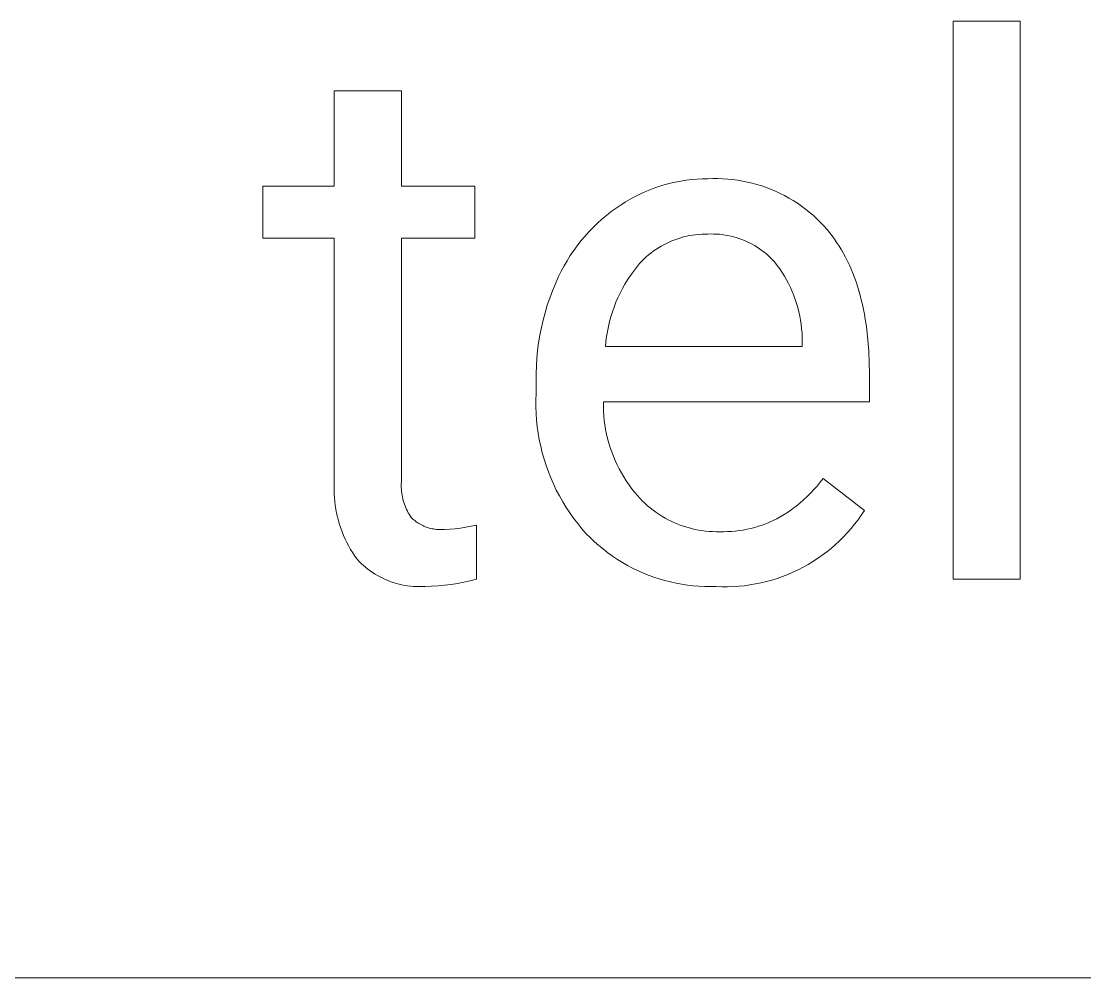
# Model space of a CAD drawing. Header units: millimetres. Extents: x -658 to 2773, y 81 to 2478.
# Drawn here: x 1941.4 to 2006.7, y 273.2 to 331.9 of the extents above; entities that cross this region are included whole.
import ezdxf

# ---------------------------------------------------------------- set-up
doc = ezdxf.new("R2010")
doc.units = ezdxf.units.MM
doc.header["$MEASUREMENT"] = 0
doc.layers.add('Domyślny', color=7, linetype='Continuous', true_color=0x000000)

msp = doc.modelspace()

# ---------------------------------------------------------------- linework, layer by layer
at = {"layer": 'Domyślny', "color": 18, "lineweight": 15, "true_color": 0x000000}
for p, q in [((1998.613, 297.65), (1998.613, 331.921)), ((1998.613, 331.921), (2002.737, 331.921)), ((2002.737, 331.921), (2002.737, 297.65)), ((1960.595, 321.793), (1960.595, 327.642)), ((1960.595, 327.642), (1964.719, 327.642)), ((1964.719, 327.642), (1964.719, 321.793)), ((1982.225, 322.158), (1982.555, 322.197)), ((1982.555, 322.197), (1982.886, 322.224)), ((1982.886, 322.224), (1983.217, 322.24)), ((1983.217, 322.24), (1983.55, 322.244)), ((1983.55, 322.244), (1983.854, 322.256)), ((1983.854, 322.256), (1984.159, 322.257)), ((1984.159, 322.257), (1984.464, 322.248)), ((1984.464, 322.248), (1984.769, 322.229)), ((1984.769, 322.229), (1985.073, 322.199)), ((1985.073, 322.199), (1985.375, 322.16)), ((1956.197, 318.606), (1956.197, 321.793)), ((1956.197, 321.793), (1960.595, 321.793)), ((1964.719, 321.793), (1969.231, 321.793)), ((1969.231, 321.793), (1969.231, 318.606)), ((1979.673, 321.446), (1979.98, 321.574)), ((1979.98, 321.574), (1980.291, 321.69)), ((1980.291, 321.69), (1980.606, 321.796)), ((1980.606, 321.796), (1980.924, 321.891)), ((1980.924, 321.891), (1981.246, 321.974)), ((1981.246, 321.974), (1981.57, 322.047)), ((1981.57, 322.047), (1981.896, 322.108)), ((1981.896, 322.108), (1982.225, 322.158)), ((1985.375, 322.16), (1985.676, 322.11)), ((1985.676, 322.11), (1985.975, 322.049)), ((1985.975, 322.049), (1986.272, 321.979)), ((1986.272, 321.979), (1986.566, 321.899)), ((1986.566, 321.899), (1986.858, 321.809)), ((1986.858, 321.809), (1987.146, 321.709)), ((1987.146, 321.709), (1987.431, 321.599)), ((1987.431, 321.599), (1987.712, 321.48)), ((1978.495, 320.834), (1978.782, 321.003)), ((1978.782, 321.003), (1979.074, 321.161)), ((1979.074, 321.161), (1979.371, 321.309)), ((1979.371, 321.309), (1979.673, 321.446)), ((1987.712, 321.48), (1987.988, 321.352)), ((1987.988, 321.352), (1988.26, 321.214)), ((1988.26, 321.214), (1988.528, 321.067)), ((1988.528, 321.067), (1988.79, 320.911)), ((1988.79, 320.911), (1989.047, 320.746)), ((1977.318, 320), (1977.609, 320.229)), ((1977.609, 320.229), (1977.908, 320.448)), ((1977.908, 320.448), (1978.215, 320.656)), ((1978.215, 320.656), (1978.495, 320.834)), ((1989.047, 320.746), (1989.298, 320.573)), ((1989.298, 320.573), (1989.543, 320.391)), ((1989.543, 320.391), (1989.782, 320.201)), ((1976.76, 319.513), (1977.034, 319.761)), ((1977.034, 319.761), (1977.318, 320)), ((1989.782, 320.201), (1990.014, 320.003)), ((1990.014, 320.003), (1990.239, 319.798)), ((1990.239, 319.798), (1990.458, 319.585)), ((1990.458, 319.585), (1990.669, 319.364)), ((1975.989, 318.713), (1976.236, 318.988)), ((1976.236, 318.988), (1976.493, 319.255)), ((1976.493, 319.255), (1976.76, 319.513)), ((1990.669, 319.364), (1990.872, 319.137)), ((1990.872, 319.137), (1991.032, 318.942)), ((1991.032, 318.942), (1991.188, 318.741)), ((1960.595, 318.606), (1956.197, 318.606)), ((1960.595, 303.629), (1960.595, 318.606)), ((1969.231, 318.606), (1964.719, 318.606)), ((1964.719, 318.606), (1964.719, 303.618)), ((1975.522, 318.137), (1975.75, 318.429)), ((1975.75, 318.429), (1975.989, 318.713)), ((1981.002, 318.283), (1980.835, 318.197)), ((1981.172, 318.364), (1981.002, 318.283)), ((1981.345, 318.438), (1981.172, 318.364)), ((1981.52, 318.507), (1981.345, 318.438)), ((1981.698, 318.569), (1981.52, 318.507)), ((1981.878, 318.626), (1981.698, 318.569)), ((1982.059, 318.676), (1981.878, 318.626)), ((1982.242, 318.72), (1982.059, 318.676)), ((1982.426, 318.758), (1982.242, 318.72)), ((1982.612, 318.789), (1982.426, 318.758)), ((1982.798, 318.814), (1982.612, 318.789)), ((1982.985, 318.833), (1982.798, 318.814)), ((1983.173, 318.846), (1982.985, 318.833)), ((1983.361, 318.852), (1983.173, 318.846)), ((1983.55, 318.852), (1983.361, 318.852)), ((1983.726, 318.857), (1983.55, 318.852)), ((1983.903, 318.856), (1983.726, 318.857)), ((1984.079, 318.849), (1983.903, 318.856)), ((1984.255, 318.837), (1984.079, 318.849)), ((1984.431, 318.818), (1984.255, 318.837)), ((1984.606, 318.793), (1984.431, 318.818)), ((1984.78, 318.762), (1984.606, 318.793)), ((1984.953, 318.726), (1984.78, 318.762)), ((1985.124, 318.683), (1984.953, 318.726)), ((1985.294, 318.635), (1985.124, 318.683)), ((1985.462, 318.581), (1985.294, 318.635)), ((1985.629, 318.521), (1985.462, 318.581)), ((1985.793, 318.456), (1985.629, 318.521)), ((1985.955, 318.385), (1985.793, 318.456)), ((1986.114, 318.309), (1985.955, 318.385)), ((1986.271, 318.227), (1986.114, 318.309)), ((1991.188, 318.741), (1991.338, 318.535)), ((1991.338, 318.535), (1991.483, 318.324)), ((1991.483, 318.324), (1991.622, 318.107)), ((1975.097, 317.53), (1975.304, 317.837)), ((1975.304, 317.837), (1975.522, 318.137)), ((1980.047, 317.685), (1979.9, 317.567)), ((1980.197, 317.798), (1980.047, 317.685)), ((1980.351, 317.906), (1980.197, 317.798)), ((1980.509, 318.009), (1980.351, 317.906)), ((1980.67, 318.106), (1980.509, 318.009)), ((1980.835, 318.197), (1980.67, 318.106)), ((1986.424, 318.14), (1986.271, 318.227)), ((1986.575, 318.048), (1986.424, 318.14)), ((1986.723, 317.951), (1986.575, 318.048)), ((1986.867, 317.849), (1986.723, 317.951)), ((1987.007, 317.741), (1986.867, 317.849)), ((1987.144, 317.63), (1987.007, 317.741)), ((1987.277, 317.513), (1987.144, 317.63)), ((1991.622, 318.107), (1991.757, 317.885)), ((1991.757, 317.885), (1991.887, 317.658)), ((1991.887, 317.658), (1992.012, 317.426)), ((1974.714, 316.895), (1974.9, 317.216)), ((1974.9, 317.216), (1975.097, 317.53)), ((1979.357, 317.047), (1979.159, 316.805)), ((1979.486, 317.184), (1979.357, 317.047)), ((1979.62, 317.316), (1979.486, 317.184)), ((1979.758, 317.444), (1979.62, 317.316)), ((1979.9, 317.567), (1979.758, 317.444)), ((1987.406, 317.392), (1987.277, 317.513)), ((1987.53, 317.267), (1987.406, 317.392)), ((1987.651, 317.138), (1987.53, 317.267)), ((1987.811, 316.928), (1987.651, 317.138)), ((1992.012, 317.426), (1992.131, 317.188)), ((1992.131, 317.188), (1992.246, 316.945)), ((1974.376, 316.236), (1974.54, 316.568)), ((1974.54, 316.568), (1974.714, 316.895)), ((1978.79, 316.303), (1978.618, 316.043)), ((1978.97, 316.558), (1978.79, 316.303)), ((1979.159, 316.805), (1978.97, 316.558)), ((1987.964, 316.714), (1987.811, 316.928)), ((1988.11, 316.494), (1987.964, 316.714)), ((1988.248, 316.269), (1988.11, 316.494)), ((1992.246, 316.945), (1992.355, 316.697)), ((1992.355, 316.697), (1992.459, 316.443)), ((1992.459, 316.443), (1992.559, 316.184)), ((1974.001, 315.367), (1974.182, 315.804)), ((1974.182, 315.804), (1974.376, 316.236)), ((1978.456, 315.776), (1978.303, 315.505)), ((1978.618, 316.043), (1978.456, 315.776)), ((1988.379, 316.04), (1988.248, 316.269)), ((1988.502, 315.807), (1988.379, 316.04)), ((1988.617, 315.57), (1988.502, 315.807)), ((1992.559, 316.184), (1992.653, 315.92)), ((1992.653, 315.92), (1992.742, 315.651)), ((1992.742, 315.651), (1992.826, 315.376)), ((1973.835, 314.924), (1974.001, 315.367)), ((1978.16, 315.228), (1978.026, 314.946)), ((1978.303, 315.505), (1978.16, 315.228)), ((1988.724, 315.329), (1988.617, 315.57)), ((1988.823, 315.084), (1988.724, 315.329)), ((1988.914, 314.837), (1988.823, 315.084)), ((1992.826, 315.376), (1992.904, 315.096)), ((1992.904, 315.096), (1992.978, 314.811)), ((1973.547, 314.023), (1973.684, 314.476)), ((1973.684, 314.476), (1973.835, 314.924)), ((1977.789, 314.369), (1977.685, 314.075)), ((1977.902, 314.66), (1977.789, 314.369)), ((1978.026, 314.946), (1977.902, 314.66)), ((1988.997, 314.586), (1988.914, 314.837)), ((1989.071, 314.333), (1988.997, 314.586)), ((1989.136, 314.078), (1989.071, 314.333)), ((1992.978, 314.811), (1993.047, 314.52)), ((1993.047, 314.52), (1993.11, 314.224)), ((1973.425, 313.565), (1973.547, 314.023)), ((1977.592, 313.777), (1977.509, 313.477)), ((1977.685, 314.075), (1977.592, 313.777)), ((1989.193, 313.82), (1989.136, 314.078)), ((1989.242, 313.561), (1989.193, 313.82)), ((1993.11, 314.224), (1993.169, 313.923)), ((1993.169, 313.923), (1993.222, 313.616)), ((1973.225, 312.64), (1973.318, 313.105)), ((1973.318, 313.105), (1973.425, 313.565)), ((1977.437, 313.173), (1977.376, 312.868)), ((1977.509, 313.477), (1977.437, 313.173)), ((1989.282, 313.3), (1989.242, 313.561)), ((1989.313, 313.039), (1989.282, 313.3)), ((1989.335, 312.776), (1989.313, 313.039)), ((1993.222, 313.616), (1993.271, 313.305)), ((1993.271, 313.305), (1993.314, 312.988)), ((1973.149, 312.174), (1973.225, 312.64)), ((1977.325, 312.56), (1977.284, 312.251)), ((1977.376, 312.868), (1977.325, 312.56)), ((1989.348, 312.512), (1989.335, 312.776)), ((1989.353, 312.249), (1989.348, 312.512)), ((1993.314, 312.988), (1993.385, 312.338)), ((1973.087, 311.704), (1973.149, 312.174)), ((1977.284, 312.251), (1977.255, 311.94)), ((1977.255, 311.94), (1989.353, 311.94)), ((1989.353, 311.94), (1989.353, 312.249)), ((1993.385, 312.338), (1993.436, 311.667)), ((1973.01, 310.761), (1973.041, 311.234)), ((1973.041, 311.234), (1973.087, 311.704)), ((1993.436, 311.667), (1993.467, 310.974)), ((1972.994, 310.289), (1973.01, 310.761)), ((1993.467, 310.974), (1993.477, 310.261)), ((1972.994, 309.815), (1972.994, 310.289)), ((1972.994, 309.061), (1972.994, 309.815)), ((1993.477, 310.261), (1993.477, 308.547)), ((1972.98, 308.653), (1972.994, 309.061)), ((1972.981, 308.245), (1972.98, 308.653)), ((1993.477, 308.547), (1977.129, 308.547)), ((1977.129, 308.547), (1977.129, 308.263)), ((1972.995, 307.837), (1972.981, 308.245)), ((1973.024, 307.43), (1972.995, 307.837)), ((1977.129, 308.263), (1977.137, 307.978)), ((1977.137, 307.978), (1977.156, 307.694)), ((1973.066, 307.024), (1973.024, 307.43)), ((1977.156, 307.694), (1977.183, 307.41)), ((1977.183, 307.41), (1977.221, 307.128)), ((1973.122, 306.619), (1973.066, 307.024)), ((1973.192, 306.217), (1973.122, 306.619)), ((1977.221, 307.128), (1977.267, 306.847)), ((1977.267, 306.847), (1977.323, 306.568)), ((1977.323, 306.568), (1977.389, 306.291)), ((1973.276, 305.818), (1973.192, 306.217)), ((1977.389, 306.291), (1977.463, 306.016)), ((1977.463, 306.016), (1977.547, 305.744)), ((1973.374, 305.421), (1973.276, 305.818)), ((1973.485, 305.028), (1973.374, 305.421)), ((1977.547, 305.744), (1977.639, 305.474)), ((1977.639, 305.474), (1977.741, 305.208)), ((1977.741, 305.208), (1977.852, 304.946)), ((1973.609, 304.639), (1973.485, 305.028)), ((1973.747, 304.255), (1973.609, 304.639)), ((1977.852, 304.946), (1977.971, 304.687)), ((1977.971, 304.687), (1978.099, 304.433)), ((1973.897, 303.876), (1973.747, 304.255)), ((1974.061, 303.502), (1973.897, 303.876)), ((1978.099, 304.433), (1978.235, 304.183)), ((1978.235, 304.183), (1978.379, 303.937)), ((1978.379, 303.937), (1978.532, 303.697)), ((1960.58, 303.148), (1960.584, 303.389)), ((1960.584, 303.389), (1960.595, 303.629)), ((1964.712, 303.503), (1964.71, 303.388)), ((1964.71, 303.388), (1964.711, 303.273)), ((1964.711, 303.273), (1964.717, 303.159)), ((1964.719, 303.618), (1964.712, 303.503)), ((1974.237, 303.133), (1974.061, 303.502)), ((1978.532, 303.697), (1978.692, 303.461)), ((1978.692, 303.461), (1978.861, 303.232)), ((1978.861, 303.232), (1979.037, 303.008)), ((1990.071, 303.155), (1990.269, 303.377)), ((1990.269, 303.377), (1990.46, 303.606)), ((1990.46, 303.606), (1990.644, 303.841)), ((1990.644, 303.841), (1993.168, 301.876)), ((1960.585, 302.907), (1960.58, 303.148)), ((1960.598, 302.667), (1960.585, 302.907)), ((1960.619, 302.427), (1960.598, 302.667)), ((1964.717, 303.159), (1964.726, 303.044)), ((1964.726, 303.044), (1964.739, 302.93)), ((1964.739, 302.93), (1964.757, 302.816)), ((1964.757, 302.816), (1964.778, 302.703)), ((1964.778, 302.703), (1964.803, 302.591)), ((1964.803, 302.591), (1964.832, 302.48)), ((1974.426, 302.772), (1974.237, 303.133)), ((1974.627, 302.416), (1974.426, 302.772)), ((1979.037, 303.008), (1979.22, 302.79)), ((1979.22, 302.79), (1979.367, 302.627)), ((1979.367, 302.627), (1979.52, 302.47)), ((1989.435, 302.528), (1989.654, 302.73)), ((1989.654, 302.73), (1989.866, 302.939)), ((1989.866, 302.939), (1990.071, 303.155)), ((1960.648, 302.188), (1960.619, 302.427)), ((1960.685, 301.949), (1960.648, 302.188)), ((1960.73, 301.713), (1960.685, 301.949)), ((1964.832, 302.48), (1964.865, 302.37)), ((1964.865, 302.37), (1964.901, 302.261)), ((1964.901, 302.261), (1964.942, 302.153)), ((1964.942, 302.153), (1964.986, 302.047)), ((1964.986, 302.047), (1965.033, 301.942)), ((1965.033, 301.942), (1965.085, 301.84)), ((1974.841, 302.068), (1974.627, 302.416)), ((1975.066, 301.728), (1974.841, 302.068)), ((1979.52, 302.47), (1979.678, 302.318)), ((1979.678, 302.318), (1979.841, 302.171)), ((1979.841, 302.171), (1980.009, 302.03)), ((1980.009, 302.03), (1980.182, 301.894)), ((1988.496, 301.795), (1988.74, 301.967)), ((1988.74, 301.967), (1988.977, 302.147)), ((1988.977, 302.147), (1989.209, 302.334)), ((1989.209, 302.334), (1989.435, 302.528)), ((1960.783, 301.478), (1960.73, 301.713)), ((1960.843, 301.245), (1960.783, 301.478)), ((1965.085, 301.84), (1965.139, 301.738)), ((1965.139, 301.738), (1965.198, 301.639)), ((1965.198, 301.639), (1965.259, 301.542)), ((1965.259, 301.542), (1965.324, 301.448)), ((1965.324, 301.448), (1965.386, 301.387)), ((1965.386, 301.387), (1965.45, 301.329)), ((1965.45, 301.329), (1965.515, 301.273)), ((1965.515, 301.273), (1965.583, 301.219)), ((1975.302, 301.395), (1975.066, 301.728)), ((1975.55, 301.07), (1975.302, 301.395)), ((1980.182, 301.894), (1980.359, 301.765)), ((1980.359, 301.765), (1980.54, 301.641)), ((1980.54, 301.641), (1980.726, 301.524)), ((1980.726, 301.524), (1980.915, 301.413)), ((1980.915, 301.413), (1981.108, 301.308)), ((1981.108, 301.308), (1981.304, 301.21)), ((1987.563, 301.256), (1987.78, 301.362)), ((1987.78, 301.362), (1987.993, 301.476)), ((1987.993, 301.476), (1988.247, 301.632)), ((1988.247, 301.632), (1988.496, 301.795)), ((1992.776, 301.306), (1992.566, 301.031)), ((1992.977, 301.588), (1992.776, 301.306)), ((1993.168, 301.876), (1992.977, 301.588)), ((1960.911, 301.014), (1960.843, 301.245)), ((1960.987, 300.785), (1960.911, 301.014)), ((1961.071, 300.559), (1960.987, 300.785)), ((1965.583, 301.219), (1965.653, 301.168)), ((1965.653, 301.168), (1965.724, 301.119)), ((1965.724, 301.119), (1965.797, 301.072)), ((1965.797, 301.072), (1965.871, 301.028)), ((1965.871, 301.028), (1965.947, 300.987)), ((1965.947, 300.987), (1966.024, 300.948)), ((1966.024, 300.948), (1966.103, 300.912)), ((1966.103, 300.912), (1966.182, 300.879)), ((1966.182, 300.879), (1966.263, 300.849)), ((1966.263, 300.849), (1966.345, 300.821)), ((1966.345, 300.821), (1966.428, 300.796)), ((1966.428, 300.796), (1966.511, 300.774)), ((1966.511, 300.774), (1966.596, 300.755)), ((1966.596, 300.755), (1966.68, 300.739)), ((1966.68, 300.739), (1966.766, 300.726)), ((1966.766, 300.726), (1966.852, 300.715)), ((1966.852, 300.715), (1966.938, 300.708)), ((1966.938, 300.708), (1967.024, 300.704)), ((1967.024, 300.704), (1967.11, 300.703)), ((1967.11, 300.703), (1967.197, 300.704)), ((1967.197, 300.704), (1967.283, 300.709)), ((1967.283, 300.709), (1967.369, 300.716)), ((1967.369, 300.716), (1967.7, 300.732)), ((1967.7, 300.732), (1968.03, 300.758)), ((1968.03, 300.758), (1968.358, 300.796)), ((1968.358, 300.796), (1968.686, 300.846)), ((1968.686, 300.846), (1969.011, 300.907)), ((1969.011, 300.907), (1969.334, 300.979)), ((1969.334, 300.979), (1969.334, 297.655)), ((1975.809, 300.755), (1975.55, 301.07)), ((1976.078, 300.448), (1975.809, 300.755)), ((1981.304, 301.21), (1981.504, 301.119)), ((1981.504, 301.119), (1981.706, 301.034)), ((1981.706, 301.034), (1981.911, 300.956)), ((1981.911, 300.956), (1982.119, 300.886)), ((1982.119, 300.886), (1982.329, 300.822)), ((1982.329, 300.822), (1982.541, 300.765)), ((1982.541, 300.765), (1982.755, 300.716)), ((1982.755, 300.716), (1982.97, 300.673)), ((1982.97, 300.673), (1983.187, 300.638)), ((1983.187, 300.638), (1983.404, 300.611)), ((1983.404, 300.611), (1983.623, 300.59)), ((1985.005, 300.588), (1985.246, 300.61)), ((1985.246, 300.61), (1985.486, 300.639)), ((1985.486, 300.639), (1985.725, 300.676)), ((1985.725, 300.676), (1985.962, 300.721)), ((1985.962, 300.721), (1986.198, 300.774)), ((1986.198, 300.774), (1986.432, 300.835)), ((1986.432, 300.835), (1986.663, 300.904)), ((1986.663, 300.904), (1986.893, 300.981)), ((1986.893, 300.981), (1987.119, 301.065)), ((1987.119, 301.065), (1987.343, 301.157)), ((1987.343, 301.157), (1987.563, 301.256)), ((1992.346, 300.764), (1992.118, 300.504)), ((1992.566, 301.031), (1992.346, 300.764)), ((1961.162, 300.336), (1961.071, 300.559)), ((1961.261, 300.116), (1961.162, 300.336)), ((1961.366, 299.9), (1961.261, 300.116)), ((1976.328, 300.195), (1976.078, 300.448)), ((1976.586, 299.951), (1976.328, 300.195)), ((1983.623, 300.59), (1983.842, 300.577)), ((1983.842, 300.577), (1984.061, 300.572)), ((1984.061, 300.572), (1984.281, 300.574)), ((1984.281, 300.574), (1984.522, 300.57)), ((1984.522, 300.57), (1984.764, 300.575)), ((1984.764, 300.575), (1985.005, 300.588)), ((1991.635, 300.009), (1991.381, 299.774)), ((1991.88, 300.252), (1991.635, 300.009)), ((1992.118, 300.504), (1991.88, 300.252)), ((1961.479, 299.687), (1961.366, 299.9)), ((1961.599, 299.478), (1961.479, 299.687)), ((1961.726, 299.273), (1961.599, 299.478)), ((1976.852, 299.716), (1976.586, 299.951)), ((1977.126, 299.49), (1976.852, 299.716)), ((1977.408, 299.273), (1977.126, 299.49)), ((1990.85, 299.331), (1990.573, 299.123)), ((1991.119, 299.548), (1990.85, 299.331)), ((1991.381, 299.774), (1991.119, 299.548)), ((1961.86, 299.073), (1961.726, 299.273)), ((1962, 298.877), (1961.86, 299.073)), ((1962.123, 298.747), (1962, 298.877)), ((1962.25, 298.622), (1962.123, 298.747)), ((1977.697, 299.066), (1977.408, 299.273)), ((1977.992, 298.869), (1977.697, 299.066)), ((1978.294, 298.682), (1977.992, 298.869)), ((1978.602, 298.505), (1978.294, 298.682)), ((1990, 298.736), (1989.703, 298.557)), ((1990.29, 298.924), (1990, 298.736)), ((1990.573, 299.123), (1990.29, 298.924)), ((1962.381, 298.501), (1962.25, 298.622)), ((1962.517, 298.384), (1962.381, 298.501)), ((1962.656, 298.273), (1962.517, 298.384)), ((1962.8, 298.166), (1962.656, 298.273)), ((1962.947, 298.064), (1962.8, 298.166)), ((1963.097, 297.968), (1962.947, 298.064)), ((1978.916, 298.339), (1978.602, 298.505)), ((1979.235, 298.183), (1978.916, 298.339)), ((1979.559, 298.039), (1979.235, 298.183)), ((1979.889, 297.905), (1979.559, 298.039)), ((1988.78, 298.084), (1988.462, 297.947)), ((1989.093, 298.231), (1988.78, 298.084)), ((1989.401, 298.389), (1989.093, 298.231)), ((1989.703, 298.557), (1989.401, 298.389)), ((1963.251, 297.877), (1963.097, 297.968)), ((1963.407, 297.791), (1963.251, 297.877)), ((1963.567, 297.71), (1963.407, 297.791)), ((1963.729, 297.635), (1963.567, 297.71)), ((1963.894, 297.566), (1963.729, 297.635)), ((1964.061, 297.503), (1963.894, 297.566)), ((1964.23, 297.445), (1964.061, 297.503)), ((1964.401, 297.393), (1964.23, 297.445)), ((1964.574, 297.347), (1964.401, 297.393)), ((1964.748, 297.307), (1964.574, 297.347)), ((1968.162, 297.392), (1967.766, 297.329)), ((1968.555, 297.467), (1968.162, 297.392)), ((1968.946, 297.554), (1968.555, 297.467)), ((1969.334, 297.655), (1968.946, 297.554)), ((1980.222, 297.782), (1979.889, 297.905)), ((1980.559, 297.671), (1980.222, 297.782)), ((1980.9, 297.571), (1980.559, 297.671)), ((1981.244, 297.483), (1980.9, 297.571)), ((1981.591, 297.407), (1981.244, 297.483)), ((1981.94, 297.342), (1981.591, 297.407)), ((1982.292, 297.289), (1981.94, 297.342)), ((1986.475, 297.361), (1986.133, 297.303)), ((1986.814, 297.43), (1986.475, 297.361)), ((1987.15, 297.511), (1986.814, 297.43)), ((1987.483, 297.603), (1987.15, 297.511)), ((1987.814, 297.707), (1987.483, 297.603)), ((1988.14, 297.821), (1987.814, 297.707)), ((1988.462, 297.947), (1988.14, 297.821)), ((2002.737, 297.65), (1998.613, 297.65)), ((1964.923, 297.274), (1964.748, 297.307)), ((1965.1, 297.246), (1964.923, 297.274)), ((1965.277, 297.225), (1965.1, 297.246)), ((1965.455, 297.209), (1965.277, 297.225)), ((1965.634, 297.2), (1965.455, 297.209)), ((1965.812, 297.197), (1965.634, 297.2)), ((1965.991, 297.2), (1965.812, 297.197)), ((1966.17, 297.209), (1965.991, 297.2)), ((1966.57, 297.22), (1966.17, 297.209)), ((1966.97, 297.244), (1966.57, 297.22)), ((1967.369, 297.28), (1966.97, 297.244)), ((1967.766, 297.329), (1967.369, 297.28)), ((1982.645, 297.248), (1982.292, 297.289)), ((1982.999, 297.219), (1982.645, 297.248)), ((1983.353, 297.202), (1982.999, 297.219)), ((1983.708, 297.197), (1983.353, 297.202)), ((1984.064, 297.204), (1983.708, 297.197)), ((1984.409, 297.191), (1984.064, 297.204)), ((1984.755, 297.19), (1984.409, 297.191)), ((1985.101, 297.2), (1984.755, 297.19)), ((1985.446, 297.223), (1985.101, 297.2)), ((1985.791, 297.257), (1985.446, 297.223)), ((1986.133, 297.303), (1985.791, 297.257)), ((1476.087, 273.178), (2772.517, 273.178))]:
    msp.add_line(p, q, dxfattribs=at)

doc.saveas('drawing.dxf')
